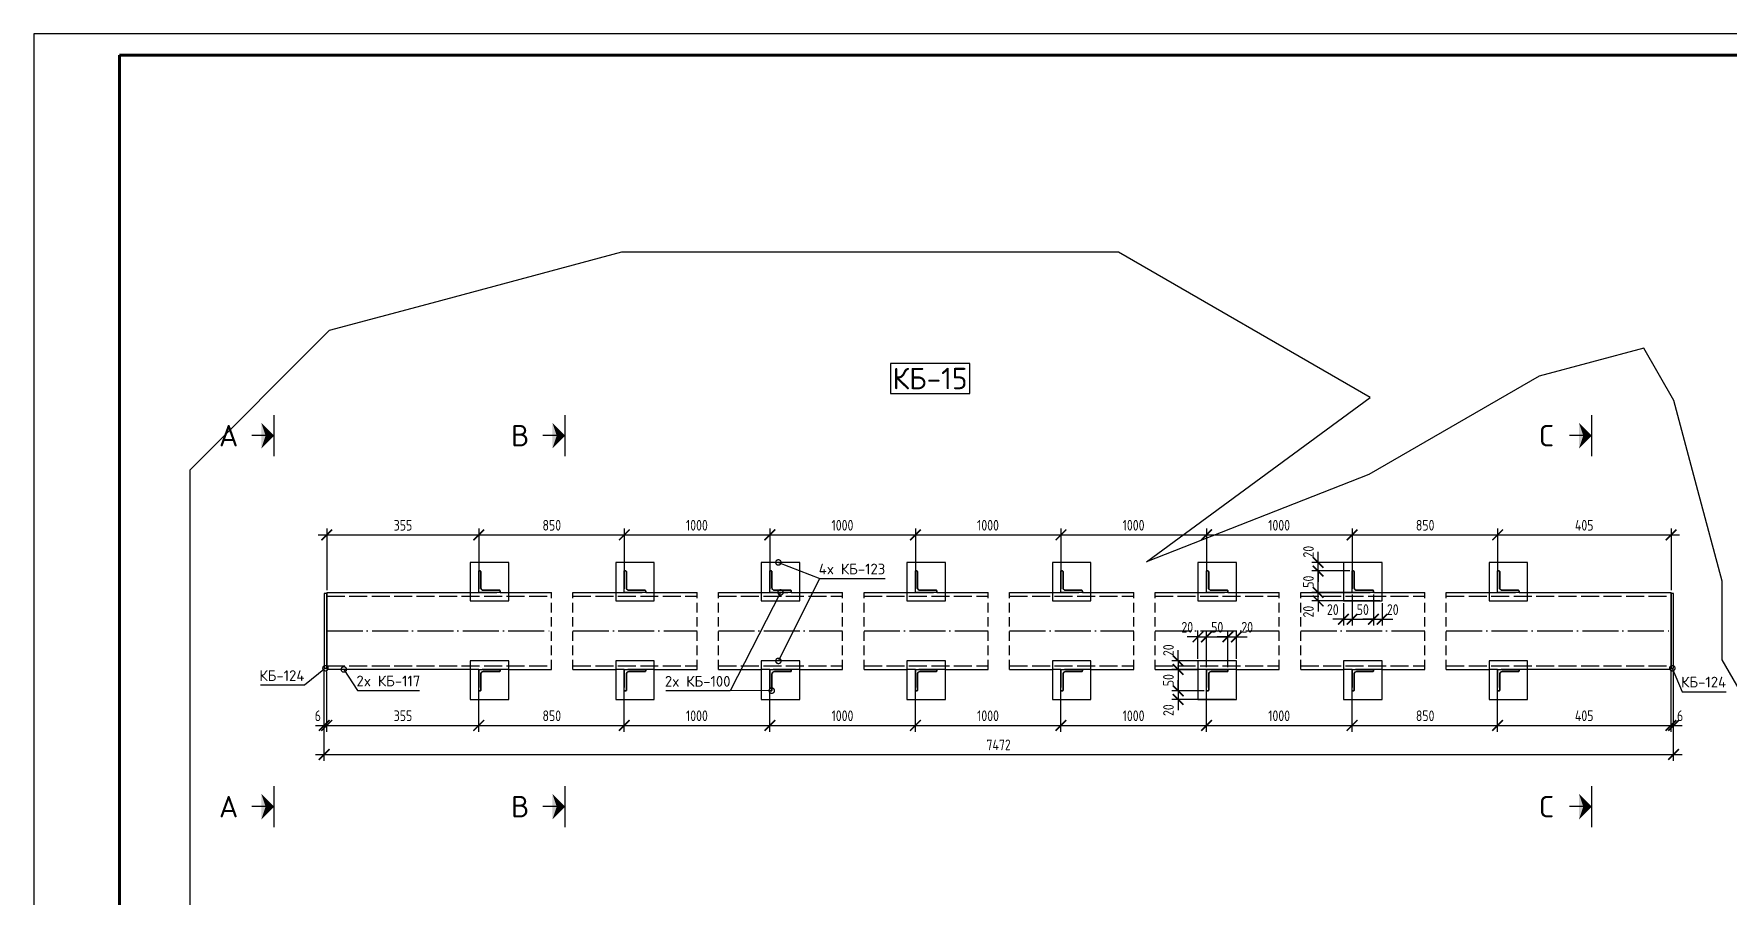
# Paper-space layout 'Layout1' of a CAD drawing. Extents: x 0 to 594, y 0 to 420.
# Drawn here: x 0 to 395.7, y 218.6 to 420 of the extents above; entities that cross this region are included whole.
import ezdxf

# ---------------------------------------------------------------- set-up
doc = ezdxf.new("R2010")
doc.units = 0
for name, pattern in [('ACAD_ISO02W100', [15, 12, -3]), ('ACAD_ISO04W100', [30, 24, -3, 0, -3]), ('DASHED2', [9.525, 6.35, -3.175])]:
    doc.linetypes.add(name, pattern=pattern)
doc.layers.get('0').update_dxf_attribs({"linetype": 'CONTINUOUS'})
doc.layers.get('DEFPOINTS').update_dxf_attribs({"linetype": 'CONTINUOUS'})
doc.layers.add('AS_DIM_ON', color=7, linetype='CONTINUOUS')
doc.layers.add('Welds', color=241, linetype='CONTINUOUS')
doc.styles.add('ISOCPEUR', font='isocpeur.ttf', dxfattribs={"height": 2.5})
doc.styles.add('RUS_Standart', font='isocpeur.ttf', dxfattribs={"width": 0.8, "height": 2.5})
doc.linetypes.add('I_I', pattern='A,1e-05,[1,I.shx,S=1,R=0,X=0,Y=0],-1,[1,I.shx,S=1,R=0,X=0,Y=0]', length=1.00001)
doc.linetypes.add('I_I___I_I', pattern='A,4e-05,[1,I,S=1,R=0,X=0,Y=0],-1,[1,I,S=1,R=0,X=0,Y=0],-2,[1,I,S=1,R=0,X=0,Y=0],-1,[1,I,S=1,R=0,X=0,Y=0]', length=4.00004)
doc.dimstyles.new('DSC_DIM_STYLE1', dxfattribs={"dimtxt": 2.5, "dimasz": 2.5, "dimexe": 1.5, "dimexo": 0.5, "dimgap": 1, "dimtad": 1, "dimdec": 0, "dimlfac": 10, "dimdsep": 46, "dimtxsty": 'RUS_Standart', "dimblk": 'ARCHTICK', "dimcen": 0, "dimdle": 2, "dimclrd": 1, "dimclre": 1, "dimclrt": 7, "dimadec": 0, "dimazin": 0, "dimtfac": 1, "dimtdec": 0, "dimtmove": 1, "dimatfit": 3, "dimldrblk": 'DOTSMALL', "dimfxl": 1, "dimtolj": 1, "dimtzin": 0, "dimarcsym": 0})

# ---------------------------------------------------------------- blocks, each defined once
blk = doc.blocks.new('HYPERSTEELPAGEFRAME')
for p, q in [((594, 420), (0, 420)), ((0, 420), (0, 0))]:
    blk.add_line(p, q)
at = {"lineweight": 60}
for p, q in [((589, 415), (20, 415)), ((20, 415), (20, 5))]:
    blk.add_line(p, q, dxfattribs=at)
blk = doc.blocks.new('_ArchTick')
at = {"color": 0, "linetype": 'ByBlock', "const_width": 0.15}
blk.add_lwpolyline([(-0.5, -0.5), (0.5, 0.5)], dxfattribs=at)
blk = doc.blocks.new('*D29')
at = {"color": 1, "lineweight": -2, "transparency": 16777216}
for p, q in [((271.91, 279.18), (269.41, 279.18)), ((271.91, 274.07), (271.91, 280.68)), ((271.91, 279.18), (273.91, 279.18)), ((273.91, 272.07), (273.91, 280.68)), ((273.91, 279.18), (276.41, 279.18))]:
    blk.add_line(p, q, dxfattribs=at)
at = {"layer": 'DEFPOINTS', "color": 0, "transparency": 16777216}
for p in [(273.91, 279.18), (271.91, 273.57, -366468.1), (273.91, 271.57)]:
    blk.add_point(p, dxfattribs=at)
at = {"color": 1, "lineweight": -2, "transparency": 16777216, "xscale": 2.5, "yscale": 2.5, "zscale": 2.5}
blk.add_blockref('_ArchTick', (271.91, 279.18), dxfattribs=at)
at = {"color": 1, "lineweight": -2, "transparency": 16777216, "xscale": 2.5, "yscale": 2.5, "zscale": 2.5, "rotation": 180}
blk.add_blockref('_ArchTick', (273.91, 279.18), dxfattribs=at)
at = {"color": 7, "transparency": 16777216, "insert": (269.41, 281.43), "char_height": 2.5, "attachment_point": 5, "style": 'RUS_Standart'}
blk.add_mtext('\\A1;20', dxfattribs=at)
blk = doc.blocks.new('_DotSmall')
at = {"color": 0, "linetype": 'ByBlock', "const_width": 0.5}
blk.add_lwpolyline([(-0.0625, 0, 1), (0.0625, 0, 1)], format="xyb", close=True, dxfattribs=at)
blk = doc.blocks.new('*D30')
at = {"color": 1, "lineweight": -2, "transparency": 16777216}
for p, q in [((271.91, 279.18), (280.91, 279.18)), ((273.91, 272.07), (273.91, 280.68)), ((278.91, 272.07), (278.91, 280.68))]:
    blk.add_line(p, q, dxfattribs=at)
at = {"layer": 'DEFPOINTS', "color": 0, "transparency": 16777216}
for p in [(278.91, 279.18), (273.91, 271.57), (278.91, 271.57)]:
    blk.add_point(p, dxfattribs=at)
at = {"color": 1, "lineweight": -2, "transparency": 16777216, "xscale": 2.5, "yscale": 2.5, "zscale": 2.5, "rotation": 180}
blk.add_blockref('_ArchTick', (273.91, 279.18), dxfattribs=at)
at = {"color": 1, "lineweight": -2, "transparency": 16777216, "xscale": 2.5, "yscale": 2.5, "zscale": 2.5}
blk.add_blockref('_ArchTick', (278.91, 279.18), dxfattribs=at)
at = {"color": 7, "transparency": 16777216, "insert": (276.41, 281.43), "char_height": 2.5, "attachment_point": 5, "style": 'RUS_Standart'}
blk.add_mtext('\\A1;50', dxfattribs=at)
blk = doc.blocks.new('*D31')
at = {"color": 1, "lineweight": -2, "transparency": 16777216}
for p, q in [((278.91, 279.18), (276.41, 279.18)), ((278.91, 272.07), (278.91, 280.68)), ((278.91, 279.18), (280.91, 279.18)), ((280.91, 274.07), (280.91, 280.68)), ((280.91, 279.18), (283.41, 279.18))]:
    blk.add_line(p, q, dxfattribs=at)
at = {"layer": 'DEFPOINTS', "color": 0, "transparency": 16777216}
for p in [(280.91, 279.18), (280.91, 273.57, -366468.1), (278.91, 271.57)]:
    blk.add_point(p, dxfattribs=at)
at = {"color": 1, "lineweight": -2, "transparency": 16777216, "xscale": 2.5, "yscale": 2.5, "zscale": 2.5}
blk.add_blockref('_ArchTick', (278.91, 279.18), dxfattribs=at)
at = {"color": 1, "lineweight": -2, "transparency": 16777216, "xscale": 2.5, "yscale": 2.5, "zscale": 2.5, "rotation": 180}
blk.add_blockref('_ArchTick', (280.91, 279.18), dxfattribs=at)
at = {"color": 7, "transparency": 16777216, "insert": (283.41, 281.43), "char_height": 2.5, "attachment_point": 5, "style": 'RUS_Standart'}
blk.add_mtext('\\A1;20', dxfattribs=at)
blk = doc.blocks.new('*D32')
at = {"color": 1, "lineweight": -2, "transparency": 16777216}
for p, q in [((280.41, 273.57), (265.77, 273.57)), ((267.27, 273.57), (267.27, 276.07)), ((267.27, 273.57), (267.27, 271.57)), ((280.41, 271.57), (265.77, 271.57)), ((267.27, 271.57), (267.27, 269.07))]:
    blk.add_line(p, q, dxfattribs=at)
at = {"layer": 'DEFPOINTS', "color": 0, "transparency": 16777216}
for p in [(280.91, 273.57, -366468.1), (267.27, 271.57), (280.91, 271.57)]:
    blk.add_point(p, dxfattribs=at)
at = {"color": 1, "lineweight": -2, "transparency": 16777216, "xscale": 2.5, "yscale": 2.5, "zscale": 2.5}
for p, rotation in [((267.27, 273.57), 270), ((267.27, 271.57), 90)]:
    blk.add_blockref('_ArchTick', p, dxfattribs=dict(at, rotation=rotation))
at = {"color": 7, "transparency": 16777216, "insert": (265.02, 276.07), "char_height": 2.5, "attachment_point": 5, "rotation": 90, "style": 'RUS_Standart'}
blk.add_mtext('\\A1;20', dxfattribs=at)
blk = doc.blocks.new('*D33')
at = {"color": 1, "lineweight": -2, "transparency": 16777216}
for p, q in [((267.27, 273.57), (267.27, 264.57)), ((280.41, 271.57), (265.77, 271.57)), ((273.39, 266.57), (265.77, 266.57))]:
    blk.add_line(p, q, dxfattribs=at)
at = {"layer": 'DEFPOINTS', "color": 0, "transparency": 16777216}
for p in [(280.91, 271.57), (267.27, 266.57), (273.89, 266.57, -366468.7)]:
    blk.add_point(p, dxfattribs=at)
at = {"color": 1, "lineweight": -2, "transparency": 16777216, "xscale": 2.5, "yscale": 2.5, "zscale": 2.5}
for p, rotation in [((267.27, 271.57), 90), ((267.27, 266.57), 270)]:
    blk.add_blockref('_ArchTick', p, dxfattribs=dict(at, rotation=rotation))
at = {"color": 7, "transparency": 16777216, "insert": (265.02, 269.07), "char_height": 2.5, "attachment_point": 5, "rotation": 90, "style": 'RUS_Standart'}
blk.add_mtext('\\A1;50', dxfattribs=at)
blk = doc.blocks.new('*D34')
at = {"color": 1, "lineweight": -2, "transparency": 16777216}
for p, q in [((273.39, 266.57), (265.77, 266.57)), ((267.27, 266.57), (267.27, 269.07)), ((267.27, 266.57), (267.27, 264.57)), ((280.41, 264.57), (265.77, 264.57)), ((267.27, 264.57), (267.27, 262.07))]:
    blk.add_line(p, q, dxfattribs=at)
at = {"layer": 'DEFPOINTS', "color": 0, "transparency": 16777216}
for p in [(273.89, 266.57, -366468.7), (267.27, 264.57), (280.91, 264.57, -366468.1)]:
    blk.add_point(p, dxfattribs=at)
at = {"color": 1, "lineweight": -2, "transparency": 16777216, "xscale": 2.5, "yscale": 2.5, "zscale": 2.5}
for p, rotation in [((267.27, 266.57), 270), ((267.27, 264.57), 90)]:
    blk.add_blockref('_ArchTick', p, dxfattribs=dict(at, rotation=rotation))
at = {"color": 7, "transparency": 16777216, "insert": (265.02, 262.07), "char_height": 2.5, "attachment_point": 5, "rotation": 90, "style": 'RUS_Standart'}
blk.add_mtext('\\A1;20', dxfattribs=at)
blk = doc.blocks.new('*D35')
at = {"color": 1, "lineweight": -2, "transparency": 16777216}
for p, q in [((307.91, 289.07), (307.91, 281.8)), ((305.91, 287.07), (305.91, 281.8)), ((305.91, 283.3), (303.41, 283.3)), ((305.91, 283.3), (307.91, 283.3)), ((307.91, 283.3), (310.41, 283.3))]:
    blk.add_line(p, q, dxfattribs=at)
at = {"layer": 'DEFPOINTS', "color": 0, "transparency": 16777216}
for p in [(307.91, 289.57), (305.91, 287.57, -366468.1), (307.91, 283.3)]:
    blk.add_point(p, dxfattribs=at)
at = {"color": 1, "lineweight": -2, "transparency": 16777216, "xscale": 2.5, "yscale": 2.5, "zscale": 2.5}
blk.add_blockref('_ArchTick', (305.91, 283.3), dxfattribs=at)
at = {"color": 1, "lineweight": -2, "transparency": 16777216, "xscale": 2.5, "yscale": 2.5, "zscale": 2.5, "rotation": 180}
blk.add_blockref('_ArchTick', (307.91, 283.3), dxfattribs=at)
at = {"color": 7, "transparency": 16777216, "insert": (303.41, 285.55), "char_height": 2.5, "attachment_point": 5, "style": 'RUS_Standart'}
blk.add_mtext('\\A1;20', dxfattribs=at)
blk = doc.blocks.new('*D36')
at = {"color": 1, "lineweight": -2, "transparency": 16777216}
for p, q in [((307.91, 289.07), (307.91, 281.8)), ((312.91, 289.07), (312.91, 281.8)), ((305.91, 283.3), (314.91, 283.3))]:
    blk.add_line(p, q, dxfattribs=at)
at = {"layer": 'DEFPOINTS', "color": 0, "transparency": 16777216}
for p in [(307.91, 289.57), (312.91, 289.57), (312.91, 283.3)]:
    blk.add_point(p, dxfattribs=at)
at = {"color": 1, "lineweight": -2, "transparency": 16777216, "xscale": 2.5, "yscale": 2.5, "zscale": 2.5, "rotation": 180}
blk.add_blockref('_ArchTick', (307.91, 283.3), dxfattribs=at)
at = {"color": 1, "lineweight": -2, "transparency": 16777216, "xscale": 2.5, "yscale": 2.5, "zscale": 2.5}
blk.add_blockref('_ArchTick', (312.91, 283.3), dxfattribs=at)
at = {"color": 7, "transparency": 16777216, "insert": (310.41, 285.55), "char_height": 2.5, "attachment_point": 5, "style": 'RUS_Standart'}
blk.add_mtext('\\A1;50', dxfattribs=at)
blk = doc.blocks.new('*D37')
at = {"color": 1, "lineweight": -2, "transparency": 16777216}
for p, q in [((312.91, 289.07), (312.91, 281.8)), ((314.91, 287.07), (314.91, 281.8)), ((312.91, 283.3), (310.41, 283.3)), ((312.91, 283.3), (314.91, 283.3)), ((314.91, 283.3), (317.41, 283.3))]:
    blk.add_line(p, q, dxfattribs=at)
at = {"layer": 'DEFPOINTS', "color": 0, "transparency": 16777216}
for p in [(312.91, 289.57), (314.91, 287.57, -366468.1), (314.91, 283.3)]:
    blk.add_point(p, dxfattribs=at)
at = {"color": 1, "lineweight": -2, "transparency": 16777216, "xscale": 2.5, "yscale": 2.5, "zscale": 2.5}
blk.add_blockref('_ArchTick', (312.91, 283.3), dxfattribs=at)
at = {"color": 1, "lineweight": -2, "transparency": 16777216, "xscale": 2.5, "yscale": 2.5, "zscale": 2.5, "rotation": 180}
blk.add_blockref('_ArchTick', (314.91, 283.3), dxfattribs=at)
at = {"color": 7, "transparency": 16777216, "insert": (317.41, 285.55), "char_height": 2.5, "attachment_point": 5, "style": 'RUS_Standart'}
blk.add_mtext('\\A1;20', dxfattribs=at)
blk = doc.blocks.new('*D38')
at = {"color": 1, "lineweight": -2, "transparency": 16777216}
for p, q in [((312.41, 289.57), (298.47, 289.57)), ((299.97, 289.57), (299.97, 292.07)), ((299.97, 287.57), (299.97, 289.57)), ((314.41, 287.57), (298.47, 287.57)), ((299.97, 287.57), (299.97, 285.07))]:
    blk.add_line(p, q, dxfattribs=at)
at = {"layer": 'DEFPOINTS', "color": 0, "transparency": 16777216}
for p in [(299.97, 289.57), (312.91, 289.57), (314.91, 287.57, -366468.1)]:
    blk.add_point(p, dxfattribs=at)
at = {"color": 1, "lineweight": -2, "transparency": 16777216, "xscale": 2.5, "yscale": 2.5, "zscale": 2.5}
for p, rotation in [((299.97, 289.57), 270), ((299.97, 287.57), 90)]:
    blk.add_blockref('_ArchTick', p, dxfattribs=dict(at, rotation=rotation))
at = {"color": 7, "transparency": 16777216, "insert": (297.72, 285.07), "char_height": 2.5, "attachment_point": 5, "rotation": 90, "style": 'RUS_Standart'}
blk.add_mtext('\\A1;20', dxfattribs=at)
blk = doc.blocks.new('*D39')
at = {"color": 1, "lineweight": -2, "transparency": 16777216}
for p, q in [((307.41, 294.57), (298.47, 294.57)), ((299.97, 287.57), (299.97, 296.57)), ((312.41, 289.57), (298.47, 289.57))]:
    blk.add_line(p, q, dxfattribs=at)
at = {"layer": 'DEFPOINTS', "color": 0, "transparency": 16777216}
for p in [(299.97, 294.57), (307.91, 294.57), (312.91, 289.57)]:
    blk.add_point(p, dxfattribs=at)
at = {"color": 1, "lineweight": -2, "transparency": 16777216, "xscale": 2.5, "yscale": 2.5, "zscale": 2.5}
for p, rotation in [((299.97, 294.57), 90), ((299.97, 289.57), 270)]:
    blk.add_blockref('_ArchTick', p, dxfattribs=dict(at, rotation=rotation))
at = {"color": 7, "transparency": 16777216, "insert": (297.72, 292.07), "char_height": 2.5, "attachment_point": 5, "rotation": 90, "style": 'RUS_Standart'}
blk.add_mtext('\\A1;50', dxfattribs=at)
blk = doc.blocks.new('*D40')
at = {"color": 1, "lineweight": -2, "transparency": 16777216}
for p, q in [((299.97, 296.57), (299.97, 299.07)), ((314.41, 296.57), (298.47, 296.57)), ((307.41, 294.57), (298.47, 294.57)), ((299.97, 294.57), (299.97, 296.57)), ((299.97, 294.57), (299.97, 292.07))]:
    blk.add_line(p, q, dxfattribs=at)
at = {"layer": 'DEFPOINTS', "color": 0, "transparency": 16777216}
for p in [(299.97, 296.57), (307.91, 294.57), (314.91, 296.57, -366468.1)]:
    blk.add_point(p, dxfattribs=at)
at = {"color": 1, "lineweight": -2, "transparency": 16777216, "xscale": 2.5, "yscale": 2.5, "zscale": 2.5}
for p, rotation in [((299.97, 296.57), 270), ((299.97, 294.57), 90)]:
    blk.add_blockref('_ArchTick', p, dxfattribs=dict(at, rotation=rotation))
at = {"color": 7, "transparency": 16777216, "insert": (297.72, 299.07), "char_height": 2.5, "attachment_point": 5, "rotation": 90, "style": 'RUS_Standart'}
blk.add_mtext('\\A1;20', dxfattribs=at)
blk = doc.blocks.new('*U10')
at = {"color": 0, "linetype": 'Continuous'}
for points in [[(-3.33, 0), (0, 0), (-5, 5)], [(-3.33, 0), (-5, 5), (-5, -5)], [(-3.33, 0), (-5, -5), (0, 0)]]:
    blk.add_solid(points, dxfattribs=at)

psp = doc.layouts.get("Layout1")

# ---------------------------------------------------------------- linework, layer by layer
at = {"color": 7, "extrusion": (0, 0, -1)}
for p, q in [((56.13, 321.37, -280725.9), (56.13, 330.97, -280725.9)), ((124.12, 321.37, -280725.9), (124.12, 330.97, -280725.9)), ((363.91, 321.37, -280718.9), (363.91, 330.97, -280718.9)), ((56.13, 326.17, -280725.9), (50.88, 326.17, -280725.9)), ((124.12, 326.17, -280725.9), (118.87, 326.17, -280725.9)), ((363.91, 326.17, -280718.9), (358.66, 326.17, -280718.9)), ((56.13, 234.73, -280725.9), (56.13, 244.33, -280725.9)), ((124.12, 234.73, -280725.9), (124.12, 244.33, -280725.9)), ((363.91, 234.73, -280718.9), (363.91, 244.33, -280718.9)), ((56.13, 239.53, -280725.9), (50.88, 239.53, -280725.9)), ((124.12, 239.53, -280725.9), (118.87, 239.53, -280725.9)), ((363.91, 239.53, -280718.9), (358.66, 239.53, -280718.9))]:
    psp.add_line(p, q, dxfattribs=at)
at = {"color": 4, "linetype": 'Continuous', "ltscale": 0.35}
for p, q in [((110.91, 296.57), (101.91, 296.57)), ((101.91, 296.57), (101.91, 287.57)), ((110.91, 287.57), (110.91, 296.57)), ((144.91, 296.57), (135.91, 296.57)), ((135.91, 296.57), (135.91, 287.57)), ((144.91, 287.57), (144.91, 296.57)), ((178.91, 296.57), (169.91, 296.57)), ((169.91, 296.57), (169.91, 287.57)), ((178.91, 287.57), (178.91, 296.57)), ((212.91, 296.57), (203.91, 296.57)), ((203.91, 296.57), (203.91, 287.57)), ((212.91, 287.57), (212.91, 296.57)), ((246.91, 296.57), (237.91, 296.57)), ((237.91, 296.57), (237.91, 287.57)), ((246.91, 287.57), (246.91, 296.57)), ((280.91, 296.57), (271.91, 296.57)), ((271.91, 296.57), (271.91, 287.57)), ((280.91, 287.57), (280.91, 296.57)), ((314.91, 296.57), (305.91, 296.57)), ((305.91, 296.57), (305.91, 287.57)), ((314.91, 287.57), (314.91, 296.57)), ((348.91, 296.57), (339.91, 296.57)), ((339.91, 296.57), (339.91, 287.57)), ((348.91, 287.57), (348.91, 296.57)), ((68.41, 289.27), (67.81, 289.27)), ((67.81, 289.27), (67.81, 271.87)), ((68.41, 289.57), (101.91, 289.57)), ((68.41, 289.57), (68.41, 271.57)), ((110.91, 289.57), (120.91, 289.57)), ((125.91, 289.57), (135.91, 289.57)), ((144.91, 289.57), (154.91, 289.57)), ((159.91, 289.57), (169.91, 289.57)), ((178.91, 289.57), (188.91, 289.57)), ((193.91, 289.57), (203.91, 289.57)), ((212.91, 289.57), (222.91, 289.57)), ((227.91, 289.57), (237.91, 289.57)), ((246.91, 289.57), (256.91, 289.57)), ((261.91, 289.57), (271.91, 289.57)), ((280.91, 289.57), (290.91, 289.57)), ((295.91, 289.57), (305.91, 289.57)), ((314.91, 289.57), (324.91, 289.57)), ((329.91, 289.57), (339.91, 289.57)), ((348.91, 289.57), (382.41, 289.57)), ((382.41, 271.57), (382.41, 289.57)), ((383.01, 289.27), (382.41, 289.27)), ((383.01, 271.87), (383.01, 289.27)), ((101.91, 287.57), (110.91, 287.57)), ((135.91, 287.57), (144.91, 287.57)), ((169.91, 287.57), (178.91, 287.57)), ((203.91, 287.57), (212.91, 287.57)), ((237.91, 287.57), (246.91, 287.57)), ((271.91, 287.57), (280.91, 287.57)), ((305.91, 287.57), (314.91, 287.57)), ((339.91, 287.57), (348.91, 287.57)), ((110.91, 273.57), (101.91, 273.57)), ((101.91, 273.57), (101.91, 264.57)), ((110.91, 264.57), (110.91, 273.57)), ((144.91, 273.57), (135.91, 273.57)), ((135.91, 273.57), (135.91, 264.57)), ((144.91, 264.57), (144.91, 273.57)), ((178.91, 273.57), (169.91, 273.57)), ((169.91, 273.57), (169.91, 264.57)), ((178.91, 264.57), (178.91, 273.57)), ((212.91, 273.57), (203.91, 273.57)), ((203.91, 273.57), (203.91, 264.57)), ((212.91, 264.57), (212.91, 273.57)), ((246.91, 273.57), (237.91, 273.57)), ((237.91, 273.57), (237.91, 264.57)), ((246.91, 264.57), (246.91, 273.57)), ((280.91, 273.57), (271.91, 273.57)), ((271.91, 273.57), (271.91, 264.57)), ((280.91, 264.57), (280.91, 273.57)), ((314.91, 273.57), (305.91, 273.57)), ((305.91, 273.57), (305.91, 264.57)), ((314.91, 264.57), (314.91, 273.57)), ((348.91, 273.57), (339.91, 273.57)), ((339.91, 273.57), (339.91, 264.57)), ((348.91, 264.57), (348.91, 273.57)), ((67.81, 271.87), (68.41, 271.87)), ((101.91, 271.57), (68.41, 271.57)), ((110.91, 271.57), (120.91, 271.57)), ((125.91, 271.57), (135.91, 271.57)), ((144.91, 271.57), (154.91, 271.57)), ((159.91, 271.57), (169.91, 271.57)), ((178.91, 271.57), (188.91, 271.57)), ((193.91, 271.57), (203.91, 271.57)), ((212.91, 271.57), (222.91, 271.57)), ((227.91, 271.57), (237.91, 271.57)), ((246.91, 271.57), (256.91, 271.57)), ((261.91, 271.57), (271.91, 271.57)), ((280.91, 271.57), (290.91, 271.57)), ((295.91, 271.57), (305.91, 271.57)), ((314.91, 271.57), (324.91, 271.57)), ((329.91, 271.57), (339.91, 271.57)), ((382.41, 271.57), (348.91, 271.57)), ((382.41, 271.87), (383.01, 271.87)), ((101.91, 264.57), (110.91, 264.57)), ((135.91, 264.57), (144.91, 264.57)), ((169.91, 264.57), (178.91, 264.57)), ((203.91, 264.57), (212.91, 264.57)), ((237.91, 264.57), (246.91, 264.57)), ((271.91, 264.57), (280.91, 264.57)), ((305.91, 264.57), (314.91, 264.57)), ((339.91, 264.57), (348.91, 264.57))]:
    psp.add_line(p, q, dxfattribs=at)
at = {"color": 6, "linetype": 'ACAD_ISO02W100', "ltscale": 0.35}
for p, q in [((104.23, 294.57), (103.91, 294.57)), ((103.91, 294.57), (103.91, 289.57)), ((104.41, 290.62), (104.41, 294.39)), ((138.23, 294.57), (137.91, 294.57)), ((137.91, 294.57), (137.91, 289.57)), ((138.41, 290.62), (138.41, 294.39)), ((172.23, 294.57), (171.91, 294.57)), ((171.91, 294.57), (171.91, 289.57)), ((172.41, 290.62), (172.41, 294.39)), ((206.23, 294.57), (205.91, 294.57)), ((205.91, 294.57), (205.91, 289.57)), ((206.41, 290.62), (206.41, 294.39)), ((240.23, 294.57), (239.91, 294.57)), ((239.91, 294.57), (239.91, 289.57)), ((240.41, 290.62), (240.41, 294.39)), ((274.23, 294.57), (273.91, 294.57)), ((273.91, 294.57), (273.91, 289.57)), ((274.41, 290.62), (274.41, 294.39)), ((308.23, 294.57), (307.91, 294.57)), ((307.91, 294.57), (307.91, 289.57)), ((308.41, 290.62), (308.41, 294.39)), ((342.23, 294.57), (341.91, 294.57)), ((341.91, 294.57), (341.91, 289.57)), ((342.41, 290.62), (342.41, 294.39)), ((101.91, 289.57), (103.91, 289.57)), ((103.91, 289.57), (108.91, 289.57)), ((108.73, 290.07), (104.96, 290.07)), ((108.91, 289.57), (108.91, 289.89)), ((108.91, 289.57), (110.91, 289.57)), ((135.91, 289.57), (137.91, 289.57)), ((137.91, 289.57), (142.91, 289.57)), ((142.73, 290.07), (138.96, 290.07)), ((142.91, 289.57), (142.91, 289.89)), ((142.91, 289.57), (144.91, 289.57)), ((169.91, 289.57), (171.91, 289.57)), ((171.91, 289.57), (176.91, 289.57)), ((176.73, 290.07), (172.96, 290.07)), ((176.91, 289.57), (176.91, 289.89)), ((176.91, 289.57), (178.91, 289.57)), ((203.91, 289.57), (205.91, 289.57)), ((205.91, 289.57), (210.91, 289.57)), ((210.73, 290.07), (206.96, 290.07)), ((210.91, 289.57), (210.91, 289.89)), ((210.91, 289.57), (212.91, 289.57)), ((237.91, 289.57), (239.91, 289.57)), ((239.91, 289.57), (244.91, 289.57)), ((244.73, 290.07), (240.96, 290.07)), ((244.91, 289.57), (244.91, 289.89)), ((244.91, 289.57), (246.91, 289.57)), ((271.91, 289.57), (273.91, 289.57)), ((273.91, 289.57), (278.91, 289.57)), ((278.73, 290.07), (274.96, 290.07)), ((278.91, 289.57), (278.91, 289.89)), ((278.91, 289.57), (280.91, 289.57)), ((305.91, 289.57), (307.91, 289.57)), ((307.91, 289.57), (312.91, 289.57)), ((312.73, 290.07), (308.96, 290.07)), ((312.91, 289.57), (312.91, 289.89)), ((312.91, 289.57), (314.91, 289.57)), ((339.91, 289.57), (341.91, 289.57)), ((341.91, 289.57), (346.91, 289.57)), ((346.73, 290.07), (342.96, 290.07)), ((346.91, 289.57), (346.91, 289.89)), ((346.91, 289.57), (348.91, 289.57)), ((68.41, 288.7), (120.91, 288.7)), ((125.91, 288.7), (154.91, 288.7)), ((159.91, 288.7), (188.91, 288.7)), ((193.91, 288.7), (222.91, 288.7)), ((227.91, 288.7), (256.91, 288.7)), ((261.91, 288.7), (290.91, 288.7)), ((295.91, 288.7), (324.91, 288.7)), ((329.91, 288.7), (382.41, 288.7)), ((68.41, 272.44), (120.91, 272.44)), ((103.91, 271.57), (101.91, 271.57)), ((108.91, 271.57), (103.91, 271.57)), ((103.91, 271.57), (103.91, 266.57)), ((104.41, 266.75), (104.41, 270.52)), ((104.96, 271.07), (108.73, 271.07)), ((108.91, 271.25), (108.91, 271.57)), ((110.91, 271.57), (108.91, 271.57)), ((125.91, 272.44), (154.91, 272.44)), ((137.91, 271.57), (135.91, 271.57)), ((142.91, 271.57), (137.91, 271.57)), ((137.91, 271.57), (137.91, 266.57)), ((138.41, 266.75), (138.41, 270.52)), ((138.96, 271.07), (142.73, 271.07)), ((142.91, 271.25), (142.91, 271.57)), ((144.91, 271.57), (142.91, 271.57)), ((159.91, 272.44), (188.91, 272.44)), ((171.91, 271.57), (169.91, 271.57)), ((176.91, 271.57), (171.91, 271.57)), ((171.91, 271.57), (171.91, 266.57)), ((172.41, 266.75), (172.41, 270.52)), ((172.96, 271.07), (176.73, 271.07)), ((176.91, 271.25), (176.91, 271.57)), ((178.91, 271.57), (176.91, 271.57)), ((193.91, 272.44), (222.91, 272.44)), ((205.91, 271.57), (203.91, 271.57)), ((210.91, 271.57), (205.91, 271.57)), ((205.91, 271.57), (205.91, 266.57)), ((206.41, 266.75), (206.41, 270.52)), ((206.96, 271.07), (210.73, 271.07)), ((210.91, 271.25), (210.91, 271.57)), ((212.91, 271.57), (210.91, 271.57)), ((227.91, 272.44), (256.91, 272.44)), ((239.91, 271.57), (237.91, 271.57)), ((244.91, 271.57), (239.91, 271.57)), ((239.91, 271.57), (239.91, 266.57)), ((240.41, 266.75), (240.41, 270.52)), ((240.96, 271.07), (244.73, 271.07)), ((244.91, 271.25), (244.91, 271.57)), ((246.91, 271.57), (244.91, 271.57)), ((261.91, 272.44), (290.91, 272.44)), ((273.91, 271.57), (271.91, 271.57)), ((278.91, 271.57), (273.91, 271.57)), ((273.91, 271.57), (273.91, 266.57)), ((274.41, 266.75), (274.41, 270.52)), ((274.96, 271.07), (278.73, 271.07)), ((278.91, 271.25), (278.91, 271.57)), ((280.91, 271.57), (278.91, 271.57)), ((295.91, 272.44), (324.91, 272.44)), ((307.91, 271.57), (305.91, 271.57)), ((312.91, 271.57), (307.91, 271.57)), ((307.91, 271.57), (307.91, 266.57)), ((308.41, 266.75), (308.41, 270.52)), ((308.96, 271.07), (312.73, 271.07)), ((312.91, 271.25), (312.91, 271.57)), ((314.91, 271.57), (312.91, 271.57)), ((329.91, 272.44), (382.41, 272.44)), ((341.91, 271.57), (339.91, 271.57)), ((346.91, 271.57), (341.91, 271.57)), ((341.91, 271.57), (341.91, 266.57)), ((342.41, 266.75), (342.41, 270.52)), ((342.96, 271.07), (346.73, 271.07)), ((346.91, 271.25), (346.91, 271.57)), ((348.91, 271.57), (346.91, 271.57)), ((103.91, 266.57), (104.23, 266.57)), ((137.91, 266.57), (138.23, 266.57)), ((171.91, 266.57), (172.23, 266.57)), ((205.91, 266.57), (206.23, 266.57)), ((239.91, 266.57), (240.23, 266.57)), ((273.91, 266.57), (274.23, 266.57)), ((307.91, 266.57), (308.23, 266.57)), ((341.91, 266.57), (342.23, 266.57))]:
    psp.add_line(p, q, dxfattribs=at)
at = {"color": 1, "linetype": 'DASHED2', "ltscale": 0.35}
for p, q in [((120.91, 271.57), (120.91, 289.57)), ((125.91, 271.57), (125.91, 289.57)), ((154.91, 271.57), (154.91, 289.57)), ((159.91, 271.57), (159.91, 289.57)), ((188.91, 271.57), (188.91, 289.57)), ((193.91, 271.57), (193.91, 289.57)), ((222.91, 271.57), (222.91, 289.57)), ((227.91, 271.57), (227.91, 289.57)), ((256.91, 271.57), (256.91, 289.57)), ((261.91, 271.57), (261.91, 289.57)), ((290.91, 271.57), (290.91, 289.57)), ((295.91, 271.57), (295.91, 289.57)), ((324.91, 271.57), (324.91, 289.57)), ((329.91, 271.57), (329.91, 289.57))]:
    psp.add_line(p, q, dxfattribs=at)
at = {"color": 1}
for p, q in [((173.91, 273.57), (183.57, 292.78)), ((172.35, 266.62), (162.63, 266.55))]:
    psp.add_line(p, q, dxfattribs=at)
at = {"color": 2, "linetype": 'ACAD_ISO04W100', "ltscale": 0.35}
for p, q in [((68.41, 280.57), (120.91, 280.57)), ((68.41, 280.57), (120.91, 280.57)), ((125.91, 280.57), (154.91, 280.57)), ((125.91, 280.57), (154.91, 280.57)), ((159.91, 280.57), (188.91, 280.57)), ((159.91, 280.57), (188.91, 280.57)), ((193.91, 280.57), (222.91, 280.57)), ((193.91, 280.57), (222.91, 280.57)), ((227.91, 280.57), (256.91, 280.57)), ((227.91, 280.57), (256.91, 280.57)), ((261.91, 280.57), (290.91, 280.57)), ((261.91, 280.57), (290.91, 280.57)), ((295.91, 280.57), (324.91, 280.57)), ((295.91, 280.57), (324.91, 280.57)), ((329.91, 280.57), (382.41, 280.57)), ((329.91, 280.57), (382.41, 280.57))]:
    psp.add_line(p, q, dxfattribs=at)
for points in [[(259.86, 296.71), (312.14, 335.06), (253.37, 368.99), (185.82, 368.99), (137.27, 368.99), (92.98, 357.13), (68.99, 350.7), (36.39, 318.1), (36.39, 273.33), (36.39, 243.17), (36.39, 213.48), (28.98, 185.8), (38.02, 152.06), (60.69, 112.78), (97.4, 76.08), (241.44, 48.07), (285.1, 59.77), (373.94, 83.58), (404.94, 114.58)], [(402.93, 259.01), (394.36, 273.85), (394.36, 292.18), (388.68, 313.4), (383.04, 334.42), (376.02, 346.59), (351.6, 340.04), (311.85, 317.09), (259.86, 296.71)]]:
    psp.add_lwpolyline(points)
at = {"color": 7}
psp.add_lwpolyline([(200.09, 336.02), (218.59, 336.02), (218.59, 343.02), (200.09, 343.02), (200.09, 336.02)], dxfattribs=at)
at = {"color": 0, "linetype": 'ByBlock', "const_width": 1.25}
for points in [[(174.05, 296.51, 1), (173.76, 296.62, 1)], [(174.34, 289.43, 1), (174.48, 289.71, 1)], [(173.98, 273.71, 1), (173.84, 273.43, 1)], [(67.99, 271.77, 1), (68.23, 271.96, 1)], [(72.49, 271.44, 1), (72.32, 271.7, 1)], [(382.77, 271.72, 1), (382.65, 272.01, 1)], [(172.2, 266.62, 1), (172.51, 266.62, 1)]]:
    psp.add_lwpolyline(points, format="xyb", close=True, dxfattribs=at)
at = {"color": 1}
for points in [[(173.91, 296.57), (183.57, 292.78), (198.82, 292.78)], [(174.41, 289.57), (162.63, 266.55), (147.63, 266.55)], [(68.11, 271.87), (63.18, 267.88), (52.93, 267.88)], [(72.41, 271.57), (75.59, 266.63), (90.09, 266.63)], [(382.71, 271.87), (385.02, 266.37), (395.27, 266.37)]]:
    psp.add_lwpolyline(points, dxfattribs=at)
at = {"color": 6, "linetype": 'ACAD_ISO02W100', "ltscale": 0.35}
for centre, start, end in [((104.23, 294.39), 0, 90), ((138.23, 294.39), 0, 90), ((172.23, 294.39), 0, 90), ((206.23, 294.39), 0, 90), ((240.23, 294.39), 0, 90), ((274.23, 294.39), 0, 90), ((308.23, 294.39), 0, 90), ((342.23, 294.39), 0, 90), ((108.73, 289.89), 0, 90), ((142.73, 289.89), 0, 90), ((176.73, 289.89), 0, 90), ((210.73, 289.89), 0, 90), ((244.73, 289.89), 0, 90), ((278.73, 289.89), 0, 90), ((312.73, 289.89), 0, 90), ((346.73, 289.89), 0, 90), ((108.73, 271.25), 270, 0), ((142.73, 271.25), 270, 0), ((176.73, 271.25), 270, 0), ((210.73, 271.25), 270, 0), ((244.73, 271.25), 270, 0), ((278.73, 271.25), 270, 0), ((312.73, 271.25), 270, 0), ((346.73, 271.25), 270, 0), ((104.23, 266.75), 270, 0), ((138.23, 266.75), 270, 0), ((172.23, 266.75), 270, 0), ((206.23, 266.75), 270, 0), ((240.23, 266.75), 270, 0), ((274.23, 266.75), 270, 0), ((308.23, 266.75), 270, 0), ((342.23, 266.75), 270, 0)]:
    psp.add_arc(centre, 0.18, start, end, dxfattribs=at)
at = {"color": 6, "linetype": 'ACAD_ISO02W100', "ltscale": 0.35, "extrusion": (1.05832e-11, 4.38353e-12, -1)}
for centre in [(-104.96, 290.62, 0), (-172.96, 290.62, 0), (-206.96, 290.62, 0), (-240.96, 290.62, 0), (-308.96, 290.62, 0)]:
    psp.add_arc(centre, 0.55, 270, 0, dxfattribs=at)
at = {"color": 6, "linetype": 'ACAD_ISO02W100', "ltscale": 0.35, "extrusion": (-1.05832e-11, -4.38389e-12, -1)}
for centre in [(-138.96, 290.62, 0), (-274.96, 290.62, 0)]:
    psp.add_arc(centre, 0.55, 270, 0, dxfattribs=at)
at = {"color": 6, "linetype": 'ACAD_ISO02W100', "ltscale": 0.35, "extrusion": (0, -1.83697e-16, -1)}
for centre, start, end in [((-342.96, 290.62), 270, 0), ((-104.96, 270.52), 0, 90), ((-172.96, 270.52), 0, 90), ((-240.96, 270.52), 0, 90), ((-274.96, 270.52), 0, 90)]:
    psp.add_arc(centre, 0.55, start, end, dxfattribs=at)
at = {"color": 6, "linetype": 'ACAD_ISO02W100', "ltscale": 0.35, "extrusion": (1.05832e-11, -4.38389e-12, -1)}
for centre in [(-138.96, 270.52), (-206.96, 270.52, 0)]:
    psp.add_arc(centre, 0.55, 0, 90, dxfattribs=at)
at = {"color": 6, "linetype": 'ACAD_ISO02W100', "ltscale": 0.35, "extrusion": (-1.05832e-11, 4.38353e-12, -1)}
for centre in [(-308.96, 270.52, 0), (-342.96, 270.52, 0)]:
    psp.add_arc(centre, 0.55, 0, 90, dxfattribs=at)
at = {"layer": 'AS_DIM_ON', "color": 1}
for p, q in [((66.41, 303), (103.91, 303)), ((68.41, 304.5), (68.41, 290.07)), ((103.91, 304.5), (103.91, 292.57)), ((103.91, 303), (137.91, 303)), ((137.91, 304.5), (137.91, 292.57)), ((137.91, 303), (171.91, 303)), ((171.91, 304.5), (171.91, 292.57)), ((171.91, 303), (205.91, 303)), ((205.91, 304.5), (205.91, 292.57)), ((205.91, 303), (239.91, 303)), ((239.91, 304.5), (239.91, 292.57)), ((239.91, 303), (273.91, 303)), ((273.91, 304.5), (273.91, 293)), ((273.91, 303), (307.91, 303)), ((307.91, 304.5), (307.91, 292.57)), ((307.91, 303), (341.91, 303)), ((341.91, 304.5), (341.91, 292.57)), ((341.91, 303), (384.41, 303)), ((382.41, 304.5), (382.41, 290.07)), ((67.81, 257), (67.81, 271.37)), ((67.81, 250.21), (67.81, 271.37)), ((68.41, 257), (68.41, 271.07)), ((382.41, 257), (382.41, 271.37)), ((383.01, 257), (383.01, 271.37)), ((383.01, 250.21), (383.01, 271.37)), ((103.91, 257), (103.91, 268.57)), ((137.91, 257), (137.91, 268.57)), ((171.91, 257), (171.91, 268.57)), ((205.91, 257), (205.91, 268.57)), ((239.91, 257), (239.91, 268.57)), ((273.91, 257), (273.91, 268.57)), ((307.91, 257), (307.91, 268.57)), ((341.91, 257), (341.91, 268.57)), ((65.81, 258.5), (68.41, 258.5)), ((68.41, 258.5), (103.91, 258.5)), ((103.91, 258.5), (137.91, 258.5)), ((137.91, 258.5), (171.91, 258.5)), ((171.91, 258.5), (205.91, 258.5)), ((205.91, 258.5), (239.91, 258.5)), ((239.91, 258.5), (273.91, 258.5)), ((273.91, 258.5), (307.91, 258.5)), ((307.91, 258.5), (341.91, 258.5)), ((341.91, 258.5), (382.41, 258.5)), ((382.41, 258.5), (385.01, 258.5)), ((65.81, 251.71), (385.01, 251.71))]:
    psp.add_line(p, q, dxfattribs=at)
at = {"layer": 'AS_DIM_ON', "color": 1, "linetype": 'ByBlock', "const_width": 0.375}
for points in [[(69.66, 304.25), (67.16, 301.75)], [(102.66, 301.75), (105.16, 304.25)], [(105.16, 304.25), (102.66, 301.75)], [(136.66, 301.75), (139.16, 304.25)], [(139.16, 304.25), (136.66, 301.75)], [(170.66, 301.75), (173.16, 304.25)], [(173.16, 304.25), (170.66, 301.75)], [(204.66, 301.75), (207.16, 304.25)], [(207.16, 304.25), (204.66, 301.75)], [(238.66, 301.75), (241.16, 304.25)], [(241.16, 304.25), (238.66, 301.75)], [(272.66, 301.75), (275.16, 304.25)], [(275.16, 304.25), (272.66, 301.75)], [(306.66, 301.75), (309.16, 304.25)], [(309.16, 304.25), (306.66, 301.75)], [(340.66, 301.75), (343.16, 304.25)], [(343.16, 304.25), (340.66, 301.75)], [(381.16, 301.75), (383.66, 304.25)], [(69.06, 259.75), (66.56, 257.25)], [(67.16, 257.25), (69.66, 259.75)], [(69.66, 259.75), (67.16, 257.25)], [(102.66, 257.25), (105.16, 259.75)], [(105.16, 259.75), (102.66, 257.25)], [(136.66, 257.25), (139.16, 259.75)], [(139.16, 259.75), (136.66, 257.25)], [(170.66, 257.25), (173.16, 259.75)], [(173.16, 259.75), (170.66, 257.25)], [(204.66, 257.25), (207.16, 259.75)], [(207.16, 259.75), (204.66, 257.25)], [(238.66, 257.25), (241.16, 259.75)], [(241.16, 259.75), (238.66, 257.25)], [(272.66, 257.25), (275.16, 259.75)], [(275.16, 259.75), (272.66, 257.25)], [(306.66, 257.25), (309.16, 259.75)], [(309.16, 259.75), (306.66, 257.25)], [(340.66, 257.25), (343.16, 259.75)], [(343.16, 259.75), (340.66, 257.25)], [(381.16, 257.25), (383.66, 259.75)], [(383.66, 259.75), (381.16, 257.25)], [(381.76, 257.25), (384.26, 259.75)], [(69.06, 252.96), (66.56, 250.46)], [(381.76, 250.46), (384.26, 252.96)]]:
    psp.add_lwpolyline(points, dxfattribs=at)
at = {"layer": 'Welds', "linetype": 'I_I___I_I', "ltscale": 0.8}
for points in [[(104.96, 290.07), (108.73, 290.07, -0.414215), (108.91, 289.89), (108.91, 289.57), (103.91, 289.57), (103.91, 294.57), (104.23, 294.57, -0.414214), (104.41, 294.39), (104.41, 290.62, 0.414214)], [(138.96, 290.07), (142.73, 290.07, -0.414215), (142.91, 289.89), (142.91, 289.57), (137.91, 289.57), (137.91, 294.57), (138.23, 294.57, -0.414214), (138.41, 294.39), (138.41, 290.62, 0.414214)], [(172.96, 290.07), (176.73, 290.07, -0.414215), (176.91, 289.89), (176.91, 289.57), (171.91, 289.57), (171.91, 294.57), (172.23, 294.57, -0.414214), (172.41, 294.39), (172.41, 290.62, 0.414214)], [(206.96, 290.07), (210.73, 290.07, -0.414215), (210.91, 289.89), (210.91, 289.57), (205.91, 289.57), (205.91, 294.57), (206.23, 294.57, -0.414214), (206.41, 294.39), (206.41, 290.62, 0.414214)], [(240.96, 290.07), (244.73, 290.07, -0.414215), (244.91, 289.89), (244.91, 289.57), (239.91, 289.57), (239.91, 294.57), (240.23, 294.57, -0.414214), (240.41, 294.39), (240.41, 290.62, 0.414214)], [(274.96, 290.07), (278.73, 290.07, -0.414215), (278.91, 289.89), (278.91, 289.57), (273.91, 289.57), (273.91, 294.57), (274.23, 294.57, -0.414214), (274.41, 294.39), (274.41, 290.62, 0.414214)], [(308.96, 290.07), (312.73, 290.07, -0.414215), (312.91, 289.89), (312.91, 289.57), (307.91, 289.57), (307.91, 294.57), (308.23, 294.57, -0.414214), (308.41, 294.39), (308.41, 290.62, 0.414214)], [(342.96, 290.07), (346.73, 290.07, -0.414215), (346.91, 289.89), (346.91, 289.57), (341.91, 289.57), (341.91, 294.57), (342.23, 294.57, -0.414214), (342.41, 294.39), (342.41, 290.62, 0.414214)], [(104.41, 270.52), (104.41, 266.75, -0.414215), (104.23, 266.57), (103.91, 266.57), (103.91, 271.57), (108.91, 271.57), (108.91, 271.25, -0.414214), (108.73, 271.07), (104.96, 271.07, 0.414214)], [(138.41, 270.52), (138.41, 266.75, -0.414215), (138.23, 266.57), (137.91, 266.57), (137.91, 271.57), (142.91, 271.57), (142.91, 271.25, -0.414214), (142.73, 271.07), (138.96, 271.07, 0.414214)], [(172.41, 270.52), (172.41, 266.75, -0.414215), (172.23, 266.57), (171.91, 266.57), (171.91, 271.57), (176.91, 271.57), (176.91, 271.25, -0.414214), (176.73, 271.07), (172.96, 271.07, 0.414214)], [(206.41, 270.52), (206.41, 266.75, -0.414215), (206.23, 266.57), (205.91, 266.57), (205.91, 271.57), (210.91, 271.57), (210.91, 271.25, -0.414214), (210.73, 271.07), (206.96, 271.07, 0.414214)], [(240.41, 270.52), (240.41, 266.75, -0.414215), (240.23, 266.57), (239.91, 266.57), (239.91, 271.57), (244.91, 271.57), (244.91, 271.25, -0.414214), (244.73, 271.07), (240.96, 271.07, 0.414214)], [(274.41, 270.52), (274.41, 266.75, -0.414215), (274.23, 266.57), (273.91, 266.57), (273.91, 271.57), (278.91, 271.57), (278.91, 271.25, -0.414214), (278.73, 271.07), (274.96, 271.07, 0.414214)], [(308.41, 270.52), (308.41, 266.75, -0.414215), (308.23, 266.57), (307.91, 266.57), (307.91, 271.57), (312.91, 271.57), (312.91, 271.25, -0.414214), (312.73, 271.07), (308.96, 271.07, 0.414214)], [(342.41, 270.52), (342.41, 266.75, -0.414215), (342.23, 266.57), (341.91, 266.57), (341.91, 271.57), (346.91, 271.57), (346.91, 271.25, -0.414214), (346.73, 271.07), (342.96, 271.07, 0.414214)]]:
    psp.add_lwpolyline(points, format="xyb", close=True, dxfattribs=at)
at = {"layer": 'Welds', "linetype": 'I_I', "ltscale": 0.8}
for points in [[(68.41, 271.87), (68.41, 289.27)], [(382.41, 289.27), (382.41, 271.87)]]:
    psp.add_lwpolyline(points, dxfattribs=at)

# ---------------------------------------------------------------- block references
psp.add_blockref('HYPERSTEELPAGEFRAME', (0, 0))
at = {"color": 7, "linetype": 'Continuous', "extrusion": (0, 0, -1), "xscale": -0.6, "yscale": 0.6, "zscale": 0.6}
for p in [(-56.13, 326.17, 280725.9), (-124.12, 326.17, 280725.9), (-363.91, 326.17, 280718.9), (-56.13, 239.53, 280725.9), (-124.12, 239.53, 280725.9), (-363.91, 239.53, 280718.9)]:
    psp.add_blockref('*U10', p, dxfattribs=at)

# ---------------------------------------------------------------- texts
at = {"color": 7, "style": 'ISOCPEUR'}
for s, p in [('КБ-15', (200.59, 337.02)), ('A', (43.24, 323.67)), ('B', (111.48, 323.67)), ('C', (351.52, 323.67)), ('A', (43.24, 237.03)), ('B', (111.48, 237.03)), ('C', (351.52, 237.03))]:
    psp.add_text(s, height=5, dxfattribs=at).set_placement(p)
at = {"color": 1, "style": 'ISOCPEUR'}
for s, p in [('4x КБ-123', (183.32, 293.78)), ('КБ-124', (52.68, 268.88)), ('2x КБ-117', (75.34, 267.63)), ('2x КБ-100', (147.38, 267.55)), ('КБ-124', (384.77, 267.37))]:
    psp.add_text(s, height=2.5, dxfattribs=at).set_placement(p)
at = {"layer": 'AS_DIM_ON', "color": 7, "style": 'RUS_Standart', "width": 0.8}
for s, p in [('355', (84.06, 304)), ('850', (118.81, 304)), ('1000', (152.31, 304)), ('1000', (186.31, 304)), ('1000', (220.31, 304)), ('1000', (254.31, 304)), ('1000', (288.31, 304)), ('850', (322.81, 304)), ('405', (359.96, 304)), ('6', (65.61, 259.5)), ('355', (84.06, 259.5)), ('850', (118.81, 259.5)), ('1000', (152.31, 259.5)), ('1000', (186.31, 259.5)), ('1000', (220.31, 259.5)), ('1000', (254.31, 259.5)), ('1000', (288.31, 259.5)), ('850', (322.81, 259.5)), ('405', (359.96, 259.5)), ('6', (383.81, 259.5)), ('7472', (222.51, 252.71))]:
    psp.add_text(s, height=2.5, dxfattribs=at).set_placement(p)

# ---------------------------------------------------------------- dimensions: what is measured, and where the dimension line sits
for base, p1, p2, picture, middle in [((299.97, 296.57, 366468.1), (307.91, 294.57, 366468.1), (314.91, 296.57), '*D40', (299.97, 299.07, 366468.1)), ((299.97, 289.57, 366468.1), (314.91, 287.57), (312.91, 289.57, 366468.1), '*D38', (299.97, 285.07, 366468.1)), ((267.27, 271.57, 732989.2), (280.91, 273.57, 366521.1), (280.91, 271.57, 732989.2), '*D32', (267.27, 276.07, 732989.2)), ((267.27, 264.57, 732989.2), (273.89, 266.57, 366520.5), (280.91, 264.57, 366521.1), '*D34', (267.27, 262.07, 732989.2))]:
    dim = psp.add_linear_dim(base=base, p1=p1, p2=p2, angle=90, dimstyle='DSC_DIM_STYLE1')
    dim.commit()
    dim.dimension.update_dxf_attribs({"geometry": picture, "text_midpoint": middle, "dimtype": 160})
for base, p1, p2, picture, middle in [((299.97, 294.57, 366468.1), (312.91, 289.57, 366468.1), (307.91, 294.57, 366468.1), '*D39', (297.72, 292.07, 366468.1)), ((267.27, 266.57, 732989.2), (280.91, 271.57, 732989.2), (273.89, 266.57, 366520.5), '*D33', (265.02, 269.07, 732989.2))]:
    dim = psp.add_linear_dim(base=base, p1=p1, p2=p2, angle=90, dimstyle='DSC_DIM_STYLE1')
    dim.commit()
    dim.dimension.update_dxf_attribs({"geometry": picture, "text_midpoint": middle})
for base, p1, p2, picture, middle in [((307.91, 283.3, 366468.1), (305.91, 287.57), (307.91, 289.57, 366468.1), '*D35', (303.41, 283.3, 366468.1)), ((314.91, 283.3, 366468.1), (312.91, 289.57, 366468.1), (314.91, 287.57), '*D37', (317.41, 283.3, 366468.1)), ((273.91, 279.18, 732989.2), (271.91, 273.57, 366521.1), (273.91, 271.57, 732989.2), '*D29', (269.41, 279.18, 732989.2)), ((280.91, 279.18, 732989.2), (278.91, 271.57, 732989.2), (280.91, 273.57, 366521.1), '*D31', (283.41, 279.18, 732989.2))]:
    dim = psp.add_linear_dim(base=base, p1=p1, p2=p2, dimstyle='DSC_DIM_STYLE1')
    dim.commit()
    dim.dimension.update_dxf_attribs({"geometry": picture, "text_midpoint": middle, "dimtype": 160})
for base, p1, p2, picture, middle in [((312.91, 283.3, 366468.1), (307.91, 289.57, 366468.1), (312.91, 289.57, 366468.1), '*D36', (310.41, 285.55, 366468.1)), ((278.91, 279.18, 732989.2), (273.91, 271.57, 732989.2), (278.91, 271.57, 732989.2), '*D30', (276.41, 281.43, 732989.2))]:
    dim = psp.add_linear_dim(base=base, p1=p1, p2=p2, dimstyle='DSC_DIM_STYLE1')
    dim.commit()
    dim.dimension.update_dxf_attribs({"geometry": picture, "text_midpoint": middle})

doc.saveas('drawing.dxf')
